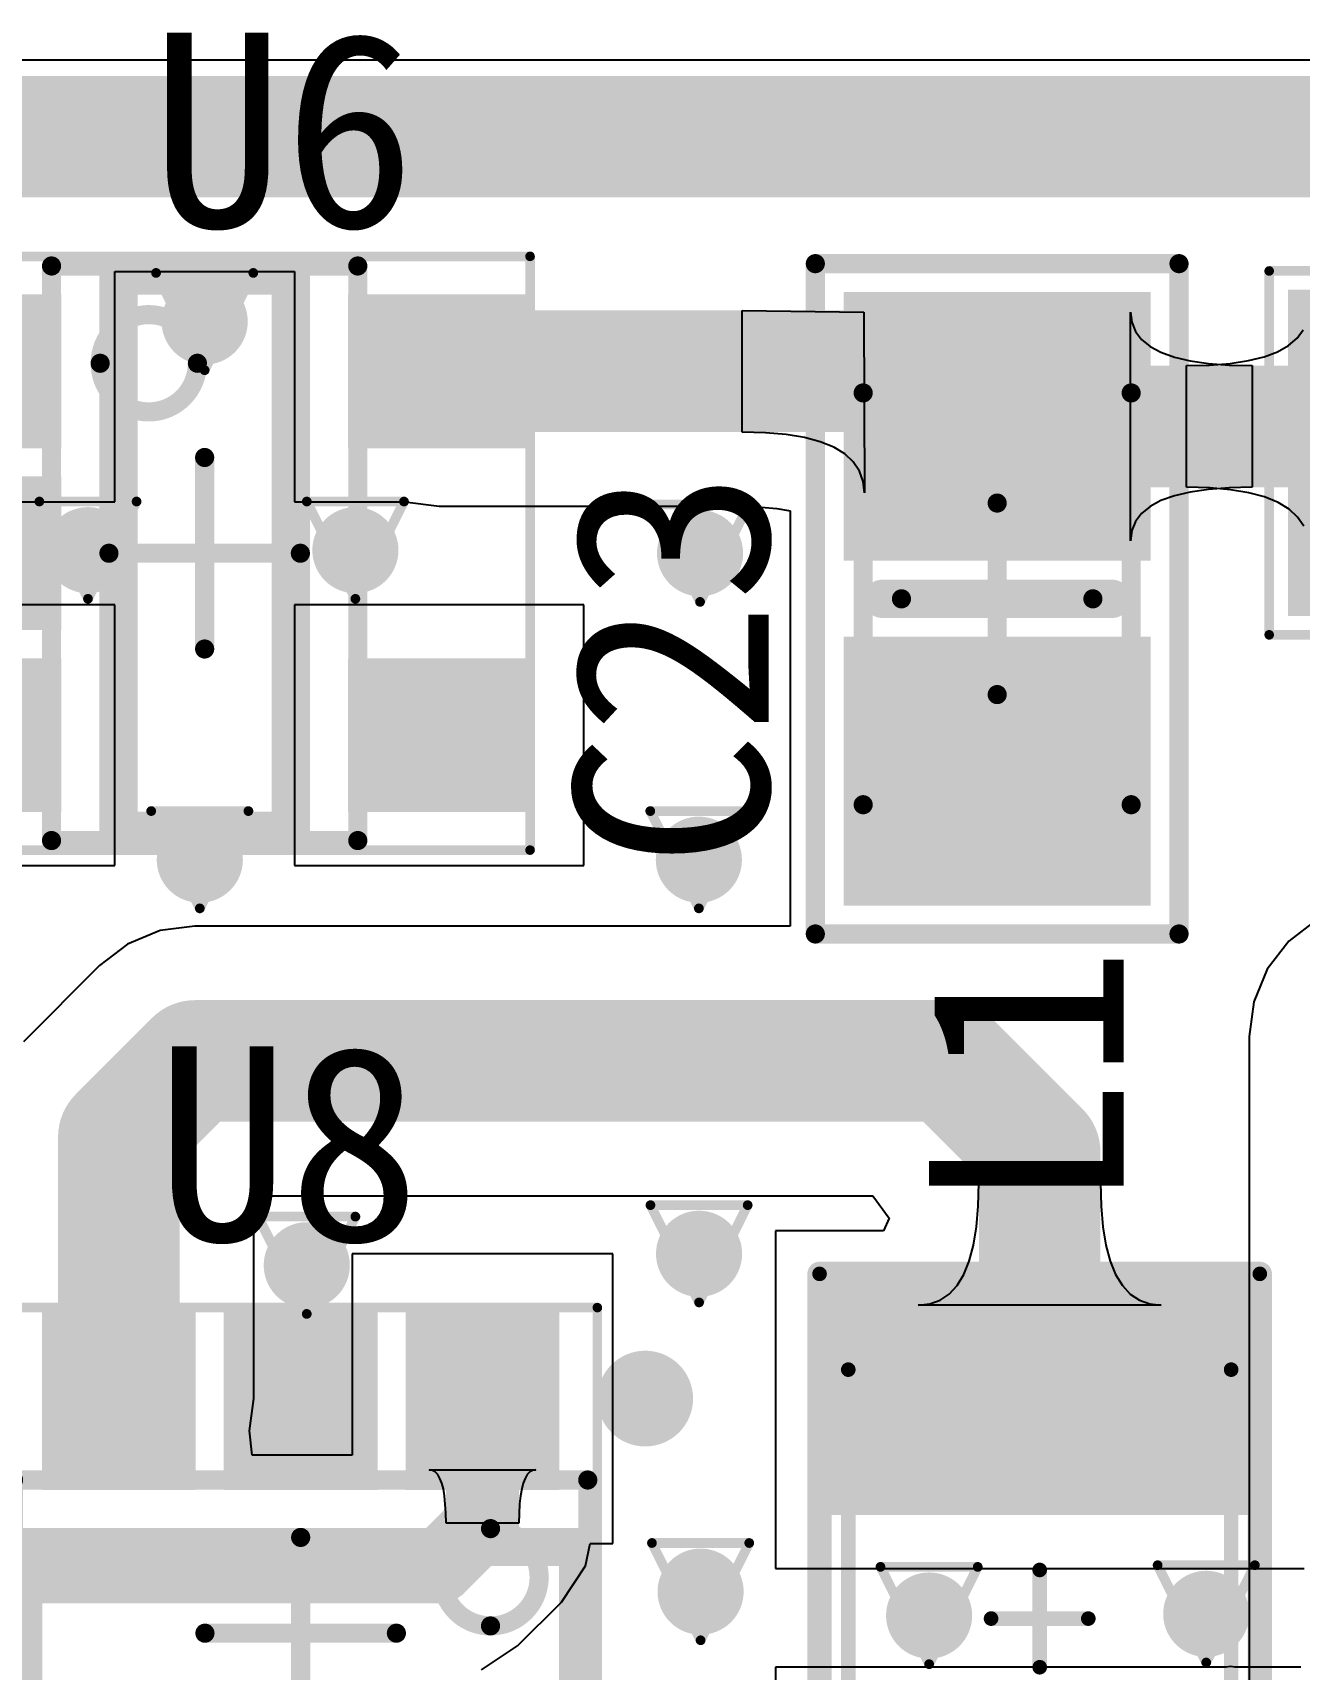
# Model space of a CAD drawing. Header units: millimetres. Extents: x 80 to 220, y 44 to 120.
# Drawn here: x 113.68 to 120.3, y 101.02 to 109.57 of the extents above; entities that cross this region are included whole.
import ezdxf

# ---------------------------------------------------------------- set-up
doc = ezdxf.new("R2010")
doc.units = ezdxf.units.MM
for name, color, linetype in [('BottomLayer', 5, 'Continuous'), ('DrillDrawing', 1, 'Continuous'), ('Mechanical13', 56, 'Continuous'), ('Mechanical15', 56, 'Continuous'), ('MultiLayer', 9, 'Continuous'), ('TopLayer', 1, 'Continuous'), ('TopOverlay', 2, 'Continuous'), ('TopPaste', 8, 'Continuous'), ('TopSolder', 216, 'Continuous'), ('ViaHoleLayer', 16, 'Continuous')]:
    doc.layers.add(name, color=color, linetype=linetype)

# ---------------------------------------------------------------- blocks, each defined once
blk = doc.blocks.new('SOT_23_5PIN_8')
at = {"layer": 'Mechanical13', "const_width": 0.1}
for points in [[(0.8001, 1.4999), (-0.7999, 1.4999)], [(-0.7999, -1.5001), (-0.7999, 1.4999)], [(0.8001, -1.5001), (0.8001, 1.4999)], [(0.8001, -1.5001), (-0.7999, -1.5001)]]:
    blk.add_lwpolyline(points, dxfattribs=at)
at = {"layer": 'Mechanical13'}
for points, const_width in [([(-0.8249, 1.4999, 1), (-0.7749, 1.4999, 1)], 0.05), ([(-0.8249, 1.4999, 1), (-0.7749, 1.4999, 1)], 0.05), ([(0.7751, 1.4999, 1), (0.8251, 1.4999, 1)], 0.05), ([(0.7751, 1.4999, 1), (0.8251, 1.4999, 1)], 0.05), ([(-0.0379, 0.9919, 1), (-0.5459, 0.9919, 1)], 0.1), ([(-0.5709, 0.9919, 1), (-0.5209, 0.9919, 1)], 0.05), ([(-0.0629, 0.9919, 1), (-0.0129, 0.9919, 1)], 0.05), ([(-0.8249, -1.5001, 1), (-0.7749, -1.5001, 1)], 0.05), ([(-0.8249, -1.5001, 1), (-0.7749, -1.5001, 1)], 0.05), ([(0.7751, -1.5001, 1), (0.8251, -1.5001, 1)], 0.05), ([(0.7751, -1.5001, 1), (0.8251, -1.5001, 1)], 0.05)]:
    blk.add_lwpolyline(points, format="xyb", close=True, dxfattribs=dict(at, const_width=const_width))
at = {"layer": 'Mechanical15'}
for points, const_width in [([(-1.7, -1.55), (-1.7, 1.55)], 0.05), ([(1.7, 1.55), (-1.7, 1.55)], 0.05), ([(1.7, -1.55), (1.7, 1.55)], 0.05), ([(0, -0.5), (0, 0.5)], 0.1), ([(0.5, 0), (-0.5, 0)], 0.1), ([(1.7, -1.55), (-1.7, -1.55)], 0.05)]:
    blk.add_lwpolyline(points, dxfattribs=dict(at, const_width=const_width))
for points, const_width in [([(-1.7125, 1.55, 1), (-1.6875, 1.55, 1)], 0.025), ([(-1.7125, 1.55, 1), (-1.6875, 1.55, 1)], 0.025), ([(1.6875, 1.55, 1), (1.7125, 1.55, 1)], 0.025), ([(1.6875, 1.55, 1), (1.7125, 1.55, 1)], 0.025), ([(-0.025, 0.5, 1), (0.025, 0.5, 1)], 0.05), ([(-0.525, 0, 1), (-0.475, 0, 1)], 0.05), ([(0.475, 0, 1), (0.525, 0, 1)], 0.05), ([(-0.025, -0.5, 1), (0.025, -0.5, 1)], 0.05), ([(-1.7125, -1.55, 1), (-1.6875, -1.55, 1)], 0.025), ([(-1.7125, -1.55, 1), (-1.6875, -1.55, 1)], 0.025), ([(1.6875, -1.55, 1), (1.7125, -1.55, 1)], 0.025), ([(1.6875, -1.55, 1), (1.7125, -1.55, 1)], 0.025)]:
    blk.add_lwpolyline(points, format="xyb", close=True, dxfattribs=dict(at, const_width=const_width))
at = {"layer": 'TopLayer'}
for points in [[(-0.85, 0.65), (-0.85, 1.25), (-1.6, 0.65), (-1.6, 1.25)], [(1.6, 0.65), (1.6, 1.25), (0.85, 0.65), (0.85, 1.25)], [(-0.85, -0.3), (-0.85, 0.3), (-1.6, -0.3), (-1.6, 0.3)], [(-0.85, -1.25), (-0.85, -0.65), (-1.6, -1.25), (-1.6, -0.65)], [(1.6, -1.25), (1.6, -0.65), (0.85, -1.25), (0.85, -0.65)]]:
    blk.add_solid(points, dxfattribs=at)
at = {"layer": 'TopOverlay'}
for points, const_width in [([(-1.1, 1.8, 1), (-1.35, 1.8, 1)], 0.25), ([(-1.4125, 1.8, 1), (-1.2875, 1.8, 1)], 0.125), ([(-1.1625, 1.8, 1), (-1.0375, 1.8, 1)], 0.125), ([(-0.5, 1.45, 1), (-0.4, 1.45, 1)], 0.1), ([(-0.5, 1.45, 1), (-0.4, 1.45, 1)], 0.1), ([(0.4, 1.45, 1), (0.5, 1.45, 1)], 0.1), ([(0.4, 1.45, 1), (0.5, 1.45, 1)], 0.1), ([(-0.5, -1.45, 1), (-0.4, -1.45, 1)], 0.1), ([(-0.5, -1.45, 1), (-0.4, -1.45, 1)], 0.1), ([(0.4, -1.45, 1), (0.5, -1.45, 1)], 0.1), ([(0.4, -1.45, 1), (0.5, -1.45, 1)], 0.1)]:
    blk.add_lwpolyline(points, format="xyb", close=True, dxfattribs=dict(at, const_width=const_width))
at = {"layer": 'TopOverlay', "const_width": 0.2}
for points in [[(0.45, 1.45), (-0.45, 1.45)], [(-0.45, -1.45), (-0.45, 1.45)], [(0.45, -1.45), (0.45, 1.45)], [(0.45, -1.45), (-0.45, -1.45)]]:
    blk.add_lwpolyline(points, dxfattribs=at)
at = {"layer": 'TopPaste'}
for points in [[(-0.85, 0.65), (-0.85, 1.25), (-1.6, 0.65), (-1.6, 1.25)], [(1.6, 0.65), (1.6, 1.25), (0.85, 0.65), (0.85, 1.25)], [(-0.85, -0.3), (-0.85, 0.3), (-1.6, -0.3), (-1.6, 0.3)], [(-0.85, -1.25), (-0.85, -0.65), (-1.6, -1.25), (-1.6, -0.65)], [(1.6, -1.25), (1.6, -0.65), (0.85, -1.25), (0.85, -0.65)]]:
    blk.add_solid(points, dxfattribs=at)
at = {"layer": 'TopSolder'}
for points in [[(-0.7484, 0.5484), (-0.7484, 1.3516), (-1.7016, 0.5484), (-1.7016, 1.3516)], [(1.7016, 0.5484), (1.7016, 1.3516), (0.7484, 0.5484), (0.7484, 1.3516)], [(-0.7484, -0.4016), (-0.7484, 0.4016), (-1.7016, -0.4016), (-1.7016, 0.4016)], [(-0.7484, -1.3516), (-0.7484, -0.5484), (-1.7016, -1.3516), (-1.7016, -0.5484)], [(1.7016, -1.3516), (1.7016, -0.5484), (0.7484, -1.3516), (0.7484, -0.5484)]]:
    blk.add_solid(points, dxfattribs=at)
blk = doc.blocks.new('LQM2HP_13')
at = {"layer": 'Mechanical13', "const_width": 0.0762}
for points in [[(-1.2998, -0.9999), (-1.2998, 1.0001)], [(1.3002, 1.0001), (-1.2998, 1.0001)], [(1.3002, -0.9999), (1.3002, 1.0001)], [(1.3002, -0.9999), (-1.2998, -0.9999)]]:
    blk.add_lwpolyline(points, dxfattribs=at)
at = {"layer": 'Mechanical13', "const_width": 0.0381}
for points in [[(-1.3189, 1.0001, 1), (-1.2808, 1.0001, 1)], [(-1.3189, 1.0001, 1), (-1.2808, 1.0001, 1)], [(1.2811, 1.0001, 1), (1.3192, 1.0001, 1)], [(1.2811, 1.0001, 1), (1.3192, 1.0001, 1)], [(-1.3189, -0.9999, 1), (-1.2808, -0.9999, 1)], [(-1.3189, -0.9999, 1), (-1.2808, -0.9999, 1)], [(1.2811, -0.9999, 1), (1.3192, -0.9999, 1)], [(1.2811, -0.9999, 1), (1.3192, -0.9999, 1)]]:
    blk.add_lwpolyline(points, format="xyb", close=True, dxfattribs=at)
at = {"layer": 'Mechanical15', "const_width": 0.0762}
for points in [[(-1.8, -1.15), (-1.8, 1.15)], [(1.8, 1.15), (-1.8, 1.15)], [(1.8, -1.15), (1.8, 1.15)], [(0, -0.254), (0, 0.254)], [(0.254, 0), (-0.254, 0)], [(1.8, -1.15), (-1.8, -1.15)]]:
    blk.add_lwpolyline(points, dxfattribs=at)
at = {"layer": 'Mechanical15', "const_width": 0.0381}
for points in [[(-1.819, 1.15, 1), (-1.7809, 1.15, 1)], [(-1.819, 1.15, 1), (-1.7809, 1.15, 1)], [(1.7809, 1.15, 1), (1.819, 1.15, 1)], [(1.7809, 1.15, 1), (1.819, 1.15, 1)], [(-0.0191, 0.254, 1), (0.0191, 0.254, 1)], [(-0.2731, 0, 1), (-0.2349, 0, 1)], [(0.2349, 0, 1), (0.2731, 0, 1)], [(-0.0191, -0.254, 1), (0.0191, -0.254, 1)], [(-1.819, -1.15, 1), (-1.7809, -1.15, 1)], [(-1.819, -1.15, 1), (-1.7809, -1.15, 1)], [(1.7809, -1.15, 1), (1.819, -1.15, 1)], [(1.7809, -1.15, 1), (1.819, -1.15, 1)]]:
    blk.add_lwpolyline(points, format="xyb", close=True, dxfattribs=at)
at = {"layer": 'TopLayer'}
for points in [[(-0.643, 1), (-1.643, 1), (-0.643, -1), (-1.643, -1)], [(1.651, 1), (0.635, 1), (1.651, -1), (0.635, -1)]]:
    blk.add_solid(points, dxfattribs=at)
at = {"layer": 'TopOverlay', "const_width": 0.127}
for points in [[(1.8, 1.15), (-1.8, 1.15)], [(-1.8, -1.15), (-1.8, 1.15)], [(1.8, -1.15), (1.8, 1.15)], [(1.8, -1.15), (-1.8, -1.15)]]:
    blk.add_lwpolyline(points, dxfattribs=at)
at = {"layer": 'TopOverlay', "const_width": 0.0635}
for points in [[(-1.8317, 1.15, 1), (-1.7682, 1.15, 1)], [(-1.8317, 1.15, 1), (-1.7682, 1.15, 1)], [(1.7682, 1.15, 1), (1.8317, 1.15, 1)], [(1.7682, 1.15, 1), (1.8317, 1.15, 1)], [(-1.8317, -1.15, 1), (-1.7682, -1.15, 1)], [(-1.8317, -1.15, 1), (-1.7682, -1.15, 1)], [(1.7682, -1.15, 1), (1.8317, -1.15, 1)], [(1.7682, -1.15, 1), (1.8317, -1.15, 1)]]:
    blk.add_lwpolyline(points, format="xyb", close=True, dxfattribs=at)
at = {"layer": 'TopPaste'}
for points in [[(-0.643, 1), (-1.643, 1), (-0.643, -1), (-1.643, -1)], [(1.651, 1), (0.635, 1), (1.651, -1), (0.635, -1)]]:
    blk.add_solid(points, dxfattribs=at)
at = {"layer": 'TopSolder'}
for points in [[(-0.5414, 1.1016), (-1.7446, 1.1016), (-0.5414, -1.1016), (-1.7446, -1.1016)], [(1.7526, 1.1016), (0.5334, 1.1016), (1.7526, -1.1016), (0.5334, -1.1016)]]:
    blk.add_solid(points, dxfattribs=at)
blk = doc.blocks.new('SOT_23_5PIN_41')
at = {"layer": 'Mechanical13', "const_width": 0.1}
for points in [[(-0.7999, -1.5001), (-0.7999, 1.4999)], [(-0.7999, 1.4999), (0.8001, 1.4999)], [(0.8001, -1.5001), (0.8001, 1.4999)], [(-0.7999, -1.5001), (0.8001, -1.5001)]]:
    blk.add_lwpolyline(points, dxfattribs=at)
at = {"layer": 'Mechanical13'}
for points, const_width in [([(-0.8249, 1.4999, 1), (-0.7749, 1.4999, 1)], 0.05), ([(-0.8249, 1.4999, 1), (-0.7749, 1.4999, 1)], 0.05), ([(0.7751, 1.4999, 1), (0.8251, 1.4999, 1)], 0.05), ([(0.7751, 1.4999, 1), (0.8251, 1.4999, 1)], 0.05), ([(-0.0379, 0.9919, 1), (-0.5459, 0.9919, 1)], 0.1), ([(-0.5709, 0.9919, 1), (-0.5209, 0.9919, 1)], 0.05), ([(-0.0629, 0.9919, 1), (-0.0129, 0.9919, 1)], 0.05), ([(-0.8249, -1.5001, 1), (-0.7749, -1.5001, 1)], 0.05), ([(-0.8249, -1.5001, 1), (-0.7749, -1.5001, 1)], 0.05), ([(0.7751, -1.5001, 1), (0.8251, -1.5001, 1)], 0.05), ([(0.7751, -1.5001, 1), (0.8251, -1.5001, 1)], 0.05)]:
    blk.add_lwpolyline(points, format="xyb", close=True, dxfattribs=dict(at, const_width=const_width))
at = {"layer": 'Mechanical15'}
for points, const_width in [([(-1.7, 1.55), (1.7, 1.55)], 0.05), ([(-1.7, -1.55), (-1.7, 1.55)], 0.05), ([(1.7, -1.55), (1.7, 1.55)], 0.05), ([(0, -0.5), (0, 0.5)], 0.1), ([(-0.5, 0), (0.5, 0)], 0.1), ([(-1.7, -1.55), (1.7, -1.55)], 0.05)]:
    blk.add_lwpolyline(points, dxfattribs=dict(at, const_width=const_width))
for points, const_width in [([(-1.7125, 1.55, 1), (-1.6875, 1.55, 1)], 0.025), ([(-1.7125, 1.55, 1), (-1.6875, 1.55, 1)], 0.025), ([(1.6875, 1.55, 1), (1.7125, 1.55, 1)], 0.025), ([(1.6875, 1.55, 1), (1.7125, 1.55, 1)], 0.025), ([(-0.025, 0.5, 1), (0.025, 0.5, 1)], 0.05), ([(-0.525, 0, 1), (-0.475, 0, 1)], 0.05), ([(0.475, 0, 1), (0.525, 0, 1)], 0.05), ([(-0.025, -0.5, 1), (0.025, -0.5, 1)], 0.05), ([(-1.7125, -1.55, 1), (-1.6875, -1.55, 1)], 0.025), ([(-1.7125, -1.55, 1), (-1.6875, -1.55, 1)], 0.025), ([(1.6875, -1.55, 1), (1.7125, -1.55, 1)], 0.025), ([(1.6875, -1.55, 1), (1.7125, -1.55, 1)], 0.025)]:
    blk.add_lwpolyline(points, format="xyb", close=True, dxfattribs=dict(at, const_width=const_width))
at = {"layer": 'TopLayer'}
for points in [[(-0.85, 0.65), (-0.85, 1.25), (-1.6, 0.65), (-1.6, 1.25)], [(1.6, 0.65), (1.6, 1.25), (0.85, 0.65), (0.85, 1.25)], [(-0.85, -0.3), (-0.85, 0.3), (-1.6, -0.3), (-1.6, 0.3)], [(-0.85, -1.25), (-0.85, -0.65), (-1.6, -1.25), (-1.6, -0.65)], [(1.6, -1.25), (1.6, -0.65), (0.85, -1.25), (0.85, -0.65)]]:
    blk.add_solid(points, dxfattribs=at)
at = {"layer": 'TopOverlay'}
for points, const_width in [([(-1.1, 1.8, 1), (-1.35, 1.8, 1)], 0.25), ([(-1.4125, 1.8, 1), (-1.2875, 1.8, 1)], 0.125), ([(-1.1625, 1.8, 1), (-1.0375, 1.8, 1)], 0.125), ([(-0.5, 1.45, 1), (-0.4, 1.45, 1)], 0.1), ([(-0.5, 1.45, 1), (-0.4, 1.45, 1)], 0.1), ([(0.4, 1.45, 1), (0.5, 1.45, 1)], 0.1), ([(0.4, 1.45, 1), (0.5, 1.45, 1)], 0.1), ([(-0.5, -1.45, 1), (-0.4, -1.45, 1)], 0.1), ([(-0.5, -1.45, 1), (-0.4, -1.45, 1)], 0.1), ([(0.4, -1.45, 1), (0.5, -1.45, 1)], 0.1), ([(0.4, -1.45, 1), (0.5, -1.45, 1)], 0.1)]:
    blk.add_lwpolyline(points, format="xyb", close=True, dxfattribs=dict(at, const_width=const_width))
at = {"layer": 'TopOverlay', "const_width": 0.2}
for points in [[(-0.45, -1.45), (-0.45, 1.45)], [(-0.45, 1.45), (0.45, 1.45)], [(0.45, -1.45), (0.45, 1.45)], [(-0.45, -1.45), (0.45, -1.45)]]:
    blk.add_lwpolyline(points, dxfattribs=at)
at = {"layer": 'TopPaste'}
for points in [[(-0.85, 0.65), (-0.85, 1.25), (-1.6, 0.65), (-1.6, 1.25)], [(1.6, 0.65), (1.6, 1.25), (0.85, 0.65), (0.85, 1.25)], [(-0.85, -0.3), (-0.85, 0.3), (-1.6, -0.3), (-1.6, 0.3)], [(-0.85, -1.25), (-0.85, -0.65), (-1.6, -1.25), (-1.6, -0.65)], [(1.6, -1.25), (1.6, -0.65), (0.85, -1.25), (0.85, -0.65)]]:
    blk.add_solid(points, dxfattribs=at)
at = {"layer": 'TopSolder'}
for points in [[(-0.7484, 0.5484), (-0.7484, 1.3516), (-1.7016, 0.5484), (-1.7016, 1.3516)], [(1.7016, 0.5484), (1.7016, 1.3516), (0.7484, 0.5484), (0.7484, 1.3516)], [(-0.7484, -0.4016), (-0.7484, 0.4016), (-1.7016, -0.4016), (-1.7016, 0.4016)], [(-0.7484, -1.3516), (-0.7484, -0.5484), (-1.7016, -1.3516), (-1.7016, -0.5484)], [(1.7016, -1.3516), (1.7016, -0.5484), (0.7484, -1.3516), (0.7484, -0.5484)]]:
    blk.add_solid(points, dxfattribs=at)
blk = doc.blocks.new('FB_85')
at = {"layer": 'Mechanical13', "const_width": 0.0254}
for points in [[(-0.9998, 0.7501), (1.0002, 0.7501)], [(-0.9998, -0.7499), (-0.9998, 0.7501)], [(1.0002, -0.7499), (1.0002, 0.7501)], [(-0.9998, -0.7499), (1.0002, -0.7499)]]:
    blk.add_lwpolyline(points, dxfattribs=at)
at = {"layer": 'Mechanical13', "const_width": 0.0127}
for points in [[(-1.0061, 0.7501, 1), (-0.9934, 0.7501, 1)], [(-1.0061, 0.7501, 1), (-0.9934, 0.7501, 1)], [(0.9938, 0.7501, 1), (1.0065, 0.7501, 1)], [(0.9938, 0.7501, 1), (1.0065, 0.7501, 1)], [(-1.0061, -0.7499, 1), (-0.9934, -0.7499, 1)], [(-1.0061, -0.7499, 1), (-0.9934, -0.7499, 1)], [(0.9938, -0.7499, 1), (1.0065, -0.7499, 1)], [(0.9938, -0.7499, 1), (1.0065, -0.7499, 1)]]:
    blk.add_lwpolyline(points, format="xyb", close=True, dxfattribs=at)
at = {"layer": 'Mechanical15'}
for points, const_width in [([(-1.5, 0.95), (1.5, 0.95)], 0.05), ([(-1.5, -0.95), (-1.5, 0.95)], 0.05), ([(1.5, -0.95), (1.5, 0.95)], 0.05), ([(0, -0.45), (0, 0.45)], 0.1), ([(-0.45, 0), (0.45, 0)], 0.1), ([(-1.5, -0.95), (1.5, -0.95)], 0.05)]:
    blk.add_lwpolyline(points, dxfattribs=dict(at, const_width=const_width))
for points, const_width in [([(-1.5125, 0.95, 1), (-1.4875, 0.95, 1)], 0.025), ([(-1.5125, 0.95, 1), (-1.4875, 0.95, 1)], 0.025), ([(1.4875, 0.95, 1), (1.5125, 0.95, 1)], 0.025), ([(1.4875, 0.95, 1), (1.5125, 0.95, 1)], 0.025), ([(-0.025, 0.45, 1), (0.025, 0.45, 1)], 0.05), ([(-0.475, 0, 1), (-0.425, 0, 1)], 0.05), ([(0.425, 0, 1), (0.475, 0, 1)], 0.05), ([(-0.025, -0.45, 1), (0.025, -0.45, 1)], 0.05), ([(-1.5125, -0.95, 1), (-1.4875, -0.95, 1)], 0.025), ([(-1.5125, -0.95, 1), (-1.4875, -0.95, 1)], 0.025), ([(1.4875, -0.95, 1), (1.5125, -0.95, 1)], 0.025), ([(1.4875, -0.95, 1), (1.5125, -0.95, 1)], 0.025)]:
    blk.add_lwpolyline(points, format="xyb", close=True, dxfattribs=dict(at, const_width=const_width))
at = {"layer": 'TopLayer'}
for points in [[(-0.5, -0.75), (-0.5, 0.75), (-1.3, -0.75), (-1.3, 0.75)], [(1.3, -0.75), (1.3, 0.75), (0.5, -0.75), (0.5, 0.75)]]:
    blk.add_solid(points, dxfattribs=at)
at = {"layer": 'TopOverlay', "const_width": 0.127}
blk.add_lwpolyline([(0, -0.635), (0, 0.635)], dxfattribs=at)
at = {"layer": 'TopOverlay', "const_width": 0.0635}
for points in [[(-0.0318, 0.635, 1), (0.0318, 0.635, 1)], [(-0.0318, -0.635, 1), (0.0318, -0.635, 1)]]:
    blk.add_lwpolyline(points, format="xyb", close=True, dxfattribs=at)
at = {"layer": 'TopPaste'}
for points in [[(-0.5, -0.75), (-0.5, 0.75), (-1.3, -0.75), (-1.3, 0.75)], [(1.3, -0.75), (1.3, 0.75), (0.5, -0.75), (0.5, 0.75)]]:
    blk.add_solid(points, dxfattribs=at)
at = {"layer": 'TopSolder'}
for points in [[(-0.3984, -0.8516), (-0.3984, 0.8516), (-1.4016, -0.8516), (-1.4016, 0.8516)], [(1.4016, -0.8516), (1.4016, 0.8516), (0.3984, -0.8516), (0.3984, 0.8516)]]:
    blk.add_solid(points, dxfattribs=at)
blk = doc.blocks.new('C0805_110')
at = {"layer": 'Mechanical13', "const_width": 0.1}
for points in [[(-1.075, -0.7), (-1.075, 0.7)], [(1.075, 0.7), (-1.075, 0.7)], [(1.075, -0.7), (1.075, 0.7)], [(1.075, -0.7), (-1.075, -0.7)]]:
    blk.add_lwpolyline(points, dxfattribs=at)
at = {"layer": 'Mechanical13', "const_width": 0.05}
for points in [[(-1.1, 0.7, 1), (-1.05, 0.7, 1)], [(-1.1, 0.7, 1), (-1.05, 0.7, 1)], [(1.05, 0.7, 1), (1.1, 0.7, 1)], [(1.05, 0.7, 1), (1.1, 0.7, 1)], [(-1.1, -0.7, 1), (-1.05, -0.7, 1)], [(-1.1, -0.7, 1), (-1.05, -0.7, 1)], [(1.05, -0.7, 1), (1.1, -0.7, 1)], [(1.05, -0.7, 1), (1.1, -0.7, 1)]]:
    blk.add_lwpolyline(points, format="xyb", close=True, dxfattribs=at)
at = {"layer": 'Mechanical15', "const_width": 0.1}
for points in [[(-1.75, -0.95), (-1.75, 0.95)], [(1.75, 0.95), (-1.75, 0.95)], [(1.75, -0.95), (1.75, 0.95)], [(0, -0.5), (0, 0.5)], [(0.5, 0), (-0.5, 0)], [(1.75, -0.95), (-1.75, -0.95)]]:
    blk.add_lwpolyline(points, dxfattribs=at)
at = {"layer": 'Mechanical15', "const_width": 0.05}
for points in [[(-1.775, 0.95, 1), (-1.725, 0.95, 1)], [(-1.775, 0.95, 1), (-1.725, 0.95, 1)], [(1.725, 0.95, 1), (1.775, 0.95, 1)], [(1.725, 0.95, 1), (1.775, 0.95, 1)], [(-0.025, 0.5, 1), (0.025, 0.5, 1)], [(-0.525, 0, 1), (-0.475, 0, 1)], [(0.475, 0, 1), (0.525, 0, 1)], [(-0.025, -0.5, 1), (0.025, -0.5, 1)], [(-1.775, -0.95, 1), (-1.725, -0.95, 1)], [(-1.775, -0.95, 1), (-1.725, -0.95, 1)], [(1.725, -0.95, 1), (1.775, -0.95, 1)], [(1.725, -0.95, 1), (1.775, -0.95, 1)]]:
    blk.add_lwpolyline(points, format="xyb", close=True, dxfattribs=at)
at = {"layer": 'TopLayer'}
for points in [[(-0.3, -0.7), (-0.3, 0.7), (-1.5, -0.7), (-1.5, 0.7)], [(1.5, -0.7), (1.5, 0.7), (0.3, -0.7), (0.3, 0.7)]]:
    blk.add_solid(points, dxfattribs=at)
at = {"layer": 'TopOverlay', "const_width": 0.2}
blk.add_lwpolyline([(0, -0.6), (0, 0.6)], dxfattribs=at)
at = {"layer": 'TopOverlay', "const_width": 0.1}
for points in [[(-0.05, 0.6, 1), (0.05, 0.6, 1)], [(-0.05, -0.6, 1), (0.05, -0.6, 1)]]:
    blk.add_lwpolyline(points, format="xyb", close=True, dxfattribs=at)
at = {"layer": 'TopPaste'}
for points in [[(-0.3, -0.7), (-0.3, 0.7), (-1.5, -0.7), (-1.5, 0.7)], [(1.5, -0.7), (1.5, 0.7), (0.3, -0.7), (0.3, 0.7)]]:
    blk.add_solid(points, dxfattribs=at)
at = {"layer": 'TopSolder'}
for points in [[(-0.1984, -0.8016), (-0.1984, 0.8016), (-1.6016, -0.8016), (-1.6016, 0.8016)], [(1.6016, -0.8016), (1.6016, 0.8016), (0.1984, -0.8016), (0.1984, 0.8016)]]:
    blk.add_solid(points, dxfattribs=at)

msp = doc.modelspace()

# ---------------------------------------------------------------- linework, layer by layer
at = {"layer": 'BottomLayer'}
for p, q in [((94.6809, 109.425), (143.5324, 109.425)), ((120.3907, 104.9345), (120.2448, 104.8226)), ((120.2448, 104.8226), (120.1329, 104.6767)), ((120.1329, 104.6767), (120.0625, 104.5067)), ((120.0625, 104.5067), (120.0385, 104.3244)), ((120.0385, 104.3244), (120.0385, 103.7656)), ((120.0385, 103.7656), (120.0385, 89.7543))]:
    msp.add_line(p, q, dxfattribs=at)
at = {"layer": 'BottomLayer', "const_width": 0.225}
for points in [[(114.4693, 108.0582, 1), (114.6943, 108.0582, 1)], [(113.8597, 106.8644, 1), (114.0847, 106.8644, 1)], [(115.2567, 106.8644, 1), (115.4817, 106.8644, 1)], [(117.0572, 106.8484, 1), (117.2822, 106.8484, 1)], [(114.4439, 105.2482, 1), (114.6689, 105.2482, 1)], [(117.0511, 105.2482, 1), (117.2761, 105.2482, 1)], [(117.0521, 103.1906, 1), (117.2771, 103.1906, 1)], [(115.0027, 103.1306, 1), (115.2277, 103.1306, 1)], [(117.0601, 101.4265, 1), (117.2851, 101.4265, 1)], [(118.2539, 101.3018, 1), (118.4789, 101.3018, 1)], [(119.7017, 101.3105, 1), (119.9267, 101.3105, 1)]]:
    msp.add_lwpolyline(points, format="xyb", close=True, dxfattribs=at)
at = {"layer": 'DrillDrawing', "const_width": 0.0508}
for points in [[(114.3278, 108.3122), (114.8358, 108.3122)], [(114.3278, 108.3122), (114.5818, 107.8042)], [(114.5818, 107.8042), (114.8358, 108.3122)], [(113.7182, 107.1184), (114.2262, 107.1184)], [(113.7182, 107.1184), (113.9722, 106.6104)], [(113.9722, 106.6104), (114.2262, 107.1184)], [(115.1152, 107.1184), (115.6232, 107.1184)], [(115.1152, 107.1184), (115.3692, 106.6104)], [(115.3692, 106.6104), (115.6232, 107.1184)], [(116.9157, 107.1024), (117.4237, 107.1024)], [(116.9157, 107.1024), (117.1697, 106.5944)], [(117.1697, 106.5944), (117.4237, 107.1024)], [(114.3024, 105.5022), (114.8104, 105.5022)], [(114.3024, 105.5022), (114.5564, 104.9942)], [(114.5564, 104.9942), (114.8104, 105.5022)], [(116.9096, 105.5022), (117.4176, 105.5022)], [(116.9096, 105.5022), (117.1636, 104.9942)], [(117.1636, 104.9942), (117.4176, 105.5022)], [(114.8612, 103.3846), (115.3692, 103.3846)], [(114.8612, 103.3846), (115.1152, 102.8766)], [(115.1152, 102.8766), (115.3692, 103.3846)], [(116.9106, 103.4446), (117.4186, 103.4446)], [(116.9106, 103.4446), (117.1646, 102.9366)], [(117.1646, 102.9366), (117.4186, 103.4446)], [(116.9186, 101.6805), (117.4266, 101.6805)], [(116.9186, 101.6805), (117.1726, 101.1725)], [(117.1726, 101.1725), (117.4266, 101.6805)], [(118.1124, 101.5558), (118.6204, 101.5558)], [(118.1124, 101.5558), (118.3664, 101.0478)], [(118.3664, 101.0478), (118.6204, 101.5558)], [(119.5602, 101.5645), (120.0682, 101.5645)], [(119.5602, 101.5645), (119.8142, 101.0565)], [(119.8142, 101.0565), (120.0682, 101.5645)]]:
    msp.add_lwpolyline(points, dxfattribs=at)
at = {"layer": 'DrillDrawing', "const_width": 0.0254}
for points in [[(114.3151, 108.3122, 1), (114.3405, 108.3122, 1)], [(114.3151, 108.3122, 1), (114.3405, 108.3122, 1)], [(114.8231, 108.3122, 1), (114.8485, 108.3122, 1)], [(114.8231, 108.3122, 1), (114.8485, 108.3122, 1)], [(114.5691, 107.8042, 1), (114.5945, 107.8042, 1)], [(114.5691, 107.8042, 1), (114.5945, 107.8042, 1)], [(113.7055, 107.1184, 1), (113.7309, 107.1184, 1)], [(113.7055, 107.1184, 1), (113.7309, 107.1184, 1)], [(114.2135, 107.1184, 1), (114.2389, 107.1184, 1)], [(114.2135, 107.1184, 1), (114.2389, 107.1184, 1)], [(115.1025, 107.1184, 1), (115.1279, 107.1184, 1)], [(115.1025, 107.1184, 1), (115.1279, 107.1184, 1)], [(115.6105, 107.1184, 1), (115.6359, 107.1184, 1)], [(115.6105, 107.1184, 1), (115.6359, 107.1184, 1)], [(116.903, 107.1024, 1), (116.9284, 107.1024, 1)], [(116.903, 107.1024, 1), (116.9284, 107.1024, 1)], [(117.411, 107.1024, 1), (117.4364, 107.1024, 1)], [(117.411, 107.1024, 1), (117.4364, 107.1024, 1)], [(113.9595, 106.6104, 1), (113.9849, 106.6104, 1)], [(113.9595, 106.6104, 1), (113.9849, 106.6104, 1)], [(115.3565, 106.6104, 1), (115.3819, 106.6104, 1)], [(115.3565, 106.6104, 1), (115.3819, 106.6104, 1)], [(117.157, 106.5944, 1), (117.1824, 106.5944, 1)], [(117.157, 106.5944, 1), (117.1824, 106.5944, 1)], [(114.2897, 105.5022, 1), (114.3151, 105.5022, 1)], [(114.2897, 105.5022, 1), (114.3151, 105.5022, 1)], [(114.7977, 105.5022, 1), (114.8231, 105.5022, 1)], [(114.7977, 105.5022, 1), (114.8231, 105.5022, 1)], [(116.8969, 105.5022, 1), (116.9223, 105.5022, 1)], [(116.8969, 105.5022, 1), (116.9223, 105.5022, 1)], [(117.4049, 105.5022, 1), (117.4303, 105.5022, 1)], [(117.4049, 105.5022, 1), (117.4303, 105.5022, 1)], [(114.5437, 104.9942, 1), (114.5691, 104.9942, 1)], [(114.5437, 104.9942, 1), (114.5691, 104.9942, 1)], [(117.1509, 104.9942, 1), (117.1763, 104.9942, 1)], [(117.1509, 104.9942, 1), (117.1763, 104.9942, 1)], [(114.8485, 103.3846, 1), (114.8739, 103.3846, 1)], [(114.8485, 103.3846, 1), (114.8739, 103.3846, 1)], [(115.3565, 103.3846, 1), (115.3819, 103.3846, 1)], [(115.3565, 103.3846, 1), (115.3819, 103.3846, 1)], [(116.8979, 103.4446, 1), (116.9233, 103.4446, 1)], [(116.8979, 103.4446, 1), (116.9233, 103.4446, 1)], [(117.4059, 103.4446, 1), (117.4313, 103.4446, 1)], [(117.4059, 103.4446, 1), (117.4313, 103.4446, 1)], [(115.1025, 102.8766, 1), (115.1279, 102.8766, 1)], [(115.1025, 102.8766, 1), (115.1279, 102.8766, 1)], [(117.1519, 102.9366, 1), (117.1773, 102.9366, 1)], [(117.1519, 102.9366, 1), (117.1773, 102.9366, 1)], [(116.9059, 101.6805, 1), (116.9313, 101.6805, 1)], [(116.9059, 101.6805, 1), (116.9313, 101.6805, 1)], [(117.4139, 101.6805, 1), (117.4393, 101.6805, 1)], [(117.4139, 101.6805, 1), (117.4393, 101.6805, 1)], [(118.0997, 101.5558, 1), (118.1251, 101.5558, 1)], [(118.0997, 101.5558, 1), (118.1251, 101.5558, 1)], [(118.6077, 101.5558, 1), (118.6331, 101.5558, 1)], [(118.6077, 101.5558, 1), (118.6331, 101.5558, 1)], [(119.5475, 101.5645, 1), (119.5729, 101.5645, 1)], [(119.5475, 101.5645, 1), (119.5729, 101.5645, 1)], [(120.0555, 101.5645, 1), (120.0809, 101.5645, 1)], [(120.0555, 101.5645, 1), (120.0809, 101.5645, 1)], [(117.1599, 101.1725, 1), (117.1853, 101.1725, 1)], [(117.1599, 101.1725, 1), (117.1853, 101.1725, 1)], [(118.3537, 101.0478, 1), (118.3791, 101.0478, 1)], [(118.3537, 101.0478, 1), (118.3791, 101.0478, 1)], [(119.8015, 101.0565, 1), (119.8269, 101.0565, 1)], [(119.8015, 101.0565, 1), (119.8269, 101.0565, 1)]]:
    msp.add_lwpolyline(points, format="xyb", close=True, dxfattribs=at)
at = {"layer": 'MultiLayer', "const_width": 0.225}
for points in [[(114.4693, 108.0582, 1), (114.6943, 108.0582, 1)], [(113.8597, 106.8644, 1), (114.0847, 106.8644, 1)], [(115.2567, 106.8644, 1), (115.4817, 106.8644, 1)], [(117.0572, 106.8484, 1), (117.2822, 106.8484, 1)], [(114.4439, 105.2482, 1), (114.6689, 105.2482, 1)], [(117.0511, 105.2482, 1), (117.2761, 105.2482, 1)], [(117.0521, 103.1906, 1), (117.2771, 103.1906, 1)], [(115.0027, 103.1306, 1), (115.2277, 103.1306, 1)], [(117.0601, 101.4265, 1), (117.2851, 101.4265, 1)], [(118.2539, 101.3018, 1), (118.4789, 101.3018, 1)], [(119.7017, 101.3105, 1), (119.9267, 101.3105, 1)]]:
    msp.add_lwpolyline(points, format="xyb", close=True, dxfattribs=at)
at = {"layer": 'TopLayer'}
for p, q in [((114.1127, 107.1174), (114.1127, 108.3189)), ((114.1127, 108.3189), (115.0507, 108.3189)), ((115.0507, 108.3189), (115.0507, 107.1174)), ((117.39, 107.4809), (117.39, 108.1159)), ((117.39, 108.1159), (118.025, 108.1073)), ((118.025, 108.1073), (118.0281, 107.1634)), ((119.4189, 106.9134), (119.4189, 108.1073)), ((119.4189, 108.1073), (119.4253, 108.0542)), ((119.4253, 108.0542), (119.4443, 108.0067)), ((120.2889, 107.9707), (120.3206, 108.0144)), ((119.4443, 108.0067), (119.4761, 107.9648)), ((119.4761, 107.9648), (119.5205, 107.9285)), ((119.5205, 107.9285), (119.5777, 107.8978)), ((120.1873, 107.9008), (120.2444, 107.9328)), ((120.2444, 107.9328), (120.2889, 107.9707)), ((119.5777, 107.8978), (119.6475, 107.8726)), ((119.6475, 107.8726), (119.7301, 107.853)), ((119.7301, 107.853), (119.8253, 107.8391)), ((119.8253, 107.8391), (119.9333, 107.8307)), ((119.8317, 107.8308), (119.9396, 107.8396)), ((119.9396, 107.8396), (120.0349, 107.8541)), ((120.0349, 107.8541), (120.1174, 107.8745)), ((120.1174, 107.8745), (120.1873, 107.9008)), ((119.711, 107.8279), (119.8317, 107.8308)), ((119.711, 107.1929), (119.711, 107.8279)), ((119.9333, 107.8307), (120.0539, 107.8279)), ((120.0539, 107.8279), (120.0539, 107.1929)), ((117.5111, 107.4777), (117.39, 107.4809)), ((117.6194, 107.4682), (117.5111, 107.4777)), ((117.715, 107.4523), (117.6194, 107.4682)), ((117.7979, 107.4301), (117.715, 107.4523)), ((117.8681, 107.4015), (117.7979, 107.4301)), ((117.9255, 107.3666), (117.8681, 107.4015)), ((117.9702, 107.3253), (117.9255, 107.3666)), ((118.0022, 107.2777), (117.9702, 107.3253)), ((118.0215, 107.2237), (118.0022, 107.2777)), ((118.0281, 107.1634), (118.0215, 107.2237)), ((119.7301, 107.1677), (119.6475, 107.1482)), ((119.8321, 107.1897), (119.711, 107.1929)), ((119.8253, 107.1817), (119.7301, 107.1677)), ((119.9333, 107.1901), (119.8253, 107.1817)), ((119.9405, 107.1802), (119.8321, 107.1897)), ((120.0539, 107.1929), (119.9333, 107.1901)), ((120.0361, 107.1643), (119.9405, 107.1802)), ((120.119, 107.1421), (120.0361, 107.1643)), ((113.5354, 107.1174), (114.1127, 107.1174)), ((115.0507, 107.1174), (115.6279, 107.1174)), ((115.6279, 107.1174), (115.8067, 107.0939)), ((115.8067, 107.0939), (117.3741, 107.0939)), ((117.3741, 107.0939), (117.3799, 107.0926)), ((117.3799, 107.0926), (117.4889, 107.0897)), ((117.4889, 107.0897), (117.5705, 107.0825)), ((117.5705, 107.0825), (117.6327, 107.0722)), ((117.6327, 107.0722), (117.641, 107.07)), ((117.641, 107.07), (117.641, 106.5294)), ((119.5205, 107.0923), (119.4761, 107.056)), ((119.5777, 107.123), (119.5205, 107.0923)), ((119.6475, 107.1482), (119.5777, 107.123)), ((120.1892, 107.1135), (120.119, 107.1421)), ((120.2466, 107.0786), (120.1892, 107.1135)), ((120.2913, 107.0373), (120.2466, 107.0786)), ((119.4443, 107.014), (119.4253, 106.9665)), ((119.4761, 107.056), (119.4443, 107.014)), ((120.3233, 106.9897), (120.2913, 107.0373)), ((119.4253, 106.9665), (119.4189, 106.9134)), ((114.1127, 106.5794), (113.5354, 106.5794)), ((114.1127, 105.2174), (114.1127, 106.5794)), ((116.5627, 106.5794), (115.0507, 106.5794)), ((115.0507, 106.5794), (115.0507, 105.2174)), ((116.5627, 105.2174), (116.5627, 106.5794)), ((117.641, 106.5294), (117.641, 104.9019)), ((113.5354, 105.2174), (114.1127, 105.2174)), ((115.0507, 105.2174), (116.5627, 105.2174)), ((114.3486, 104.8779), (114.1787, 104.8075)), ((114.531, 104.9019), (114.3486, 104.8779)), ((117.641, 104.9019), (114.531, 104.9019)), ((114.1787, 104.8075), (114.0328, 104.6956)), ((114.0328, 104.6956), (113.6351, 104.2979)), ((114.8378, 102.4346), (114.8378, 103.4929)), ((114.8378, 103.4929), (118.0722, 103.4929)), ((118.0722, 103.4929), (118.157, 103.3768)), ((118.6234, 103.4395), (118.6266, 103.5607)), ((118.6266, 103.5607), (119.2616, 103.5607)), ((119.2616, 103.5607), (119.2648, 103.4395)), ((118.6139, 103.331), (118.6234, 103.4395)), ((119.2648, 103.4395), (119.2743, 103.331)), ((118.1279, 103.3098), (117.5631, 103.3098)), ((117.5631, 103.3098), (117.5631, 101.5478)), ((118.157, 103.3768), (118.1279, 103.3098)), ((118.598, 103.2353), (118.6139, 103.331)), ((119.2743, 103.331), (119.2902, 103.2353)), ((118.5758, 103.1524), (118.598, 103.2353)), ((119.2902, 103.2353), (119.3124, 103.1524)), ((116.7143, 103.1906), (115.3523, 103.1906)), ((115.3523, 103.1906), (115.3523, 102.1385)), ((116.7143, 101.6786), (116.7143, 103.1906)), ((118.5472, 103.0822), (118.5758, 103.1524)), ((119.3124, 103.1524), (119.341, 103.0822)), ((118.5123, 103.0248), (118.5472, 103.0822)), ((119.341, 103.0822), (119.3759, 103.0248)), ((118.4234, 102.9482), (118.471, 102.9801)), ((118.471, 102.9801), (118.5123, 103.0248)), ((119.3759, 103.0248), (119.4172, 102.9801)), ((119.4172, 102.9801), (119.4648, 102.9482)), ((118.3091, 102.9227), (118.3694, 102.9291)), ((119.5791, 102.9227), (118.3091, 102.9227)), ((118.3694, 102.9291), (118.4234, 102.9482)), ((119.4648, 102.9482), (119.5188, 102.9291)), ((119.5188, 102.9291), (119.5791, 102.9227)), ((114.8156, 102.2655), (114.8378, 102.4346)), ((114.8296, 102.1385), (114.8156, 102.2655)), ((115.3523, 102.1385), (114.8296, 102.1385)), ((115.7717, 102.0599), (115.7551, 102.0626)), ((115.7551, 102.0626), (116.3116, 102.0626)), ((115.7867, 102.0515), (115.7717, 102.0599)), ((115.7998, 102.0376), (115.7867, 102.0515)), ((115.8112, 102.0181), (115.7998, 102.0376)), ((116.2668, 102.0376), (116.2554, 102.0181)), ((116.28, 102.0515), (116.2668, 102.0376)), ((116.2949, 102.0599), (116.28, 102.0515)), ((116.3116, 102.0626), (116.2949, 102.0599)), ((115.8209, 101.9931), (115.8112, 102.0181)), ((115.8288, 101.9625), (115.8209, 101.9931)), ((115.8349, 101.9263), (115.8288, 101.9625)), ((116.2379, 101.9625), (116.2317, 101.9263)), ((116.2458, 101.9931), (116.2379, 101.9625)), ((116.2554, 102.0181), (116.2458, 101.9931)), ((115.8419, 101.8373), (115.8349, 101.9263)), ((116.2273, 101.8846), (116.2238, 101.7844)), ((116.2317, 101.9263), (116.2273, 101.8846)), ((115.8428, 101.7844), (115.8419, 101.8373)), ((116.2238, 101.7844), (115.8428, 101.7844)), ((116.5717, 101.5614), (116.595, 101.6786)), ((116.595, 101.6786), (116.7143, 101.6786)), ((116.4453, 101.3724), (116.5717, 101.5614)), ((117.5631, 101.5478), (120.3251, 101.5478)), ((116.2167, 101.1438), (116.4453, 101.3724)), ((116.0277, 101.0175), (116.2167, 101.1438)), ((119.9189, 101.0318), (117.5631, 101.0318)), ((117.5631, 101.0318), (117.5631, 99.2538)), ((119.9411, 101.0362), (119.9189, 101.0318)), ((119.9633, 101.0318), (119.9411, 101.0362)), ((120.308, 101.0318), (119.9633, 101.0318))]:
    msp.add_line(p, q, dxfattribs=at)
for points, const_width in [([(112.2196, 109.0234), (140.439, 109.0234)], 0.635), ([(115.8067, 107.7984), (118.334, 107.7984)], 0.635), ([(118.334, 107.7984), (118.622, 107.5104)], 0.635), ([(118.622, 107.5104), (118.722, 107.5104)], 0.635), ([(118.722, 107.5104), (120.6605, 107.5104)], 0.635), ([(114.1333, 103.7997), (114.531, 104.1974)], 0.635), ([(114.531, 104.1974), (118.468, 104.1974)], 0.635), ([(118.468, 104.1974), (118.9441, 103.7213)], 0.635), ([(114.1333, 102.4346), (114.1333, 103.7997)], 0.635), ([(118.9441, 102.4288), (118.9441, 103.7213)], 0.635), ([(118.8259, 102.547), (118.9441, 102.4288)], 0.635), ([(116.0333, 101.7844), (116.0333, 102.4346)], 0.381), ([(115.8047, 101.5558), (116.0333, 101.7844)], 0.381), ([(112.6075, 101.5558), (115.8047, 101.5558)], 0.381)]:
    msp.add_lwpolyline(points, dxfattribs=dict(at, const_width=const_width))
for points, const_width in [([(114.4693, 108.0582, 1), (114.6943, 108.0582, 1)], 0.225), ([(115.6479, 107.7984, 1), (115.9654, 107.7984, 1)], 0.3175), ([(118.1752, 107.7984, 1), (118.4927, 107.7984, 1)], 0.3175), ([(118.1752, 107.7984, 1), (118.4927, 107.7984, 1)], 0.3175), ([(118.4632, 107.5104, 1), (118.7807, 107.5104, 1)], 0.3175), ([(118.4632, 107.5104, 1), (118.7807, 107.5104, 1)], 0.3175), ([(118.5632, 107.5104, 1), (118.8807, 107.5104, 1)], 0.3175), ([(118.5632, 107.5104, 1), (118.8807, 107.5104, 1)], 0.3175), ([(113.8597, 106.8644, 1), (114.0847, 106.8644, 1)], 0.225), ([(115.2567, 106.8644, 1), (115.4817, 106.8644, 1)], 0.225), ([(117.0572, 106.8484, 1), (117.2822, 106.8484, 1)], 0.225), ([(114.4439, 105.2482, 1), (114.6689, 105.2482, 1)], 0.225), ([(117.0511, 105.2482, 1), (117.2761, 105.2482, 1)], 0.225), ([(114.3722, 104.1974, 1), (114.6897, 104.1974, 1)], 0.3175), ([(114.3722, 104.1974, 1), (114.6897, 104.1974, 1)], 0.3175), ([(118.3092, 104.1974, 1), (118.6267, 104.1974, 1)], 0.3175), ([(118.3092, 104.1974, 1), (118.6267, 104.1974, 1)], 0.3175), ([(113.9746, 103.7997, 1), (114.2921, 103.7997, 1)], 0.3175), ([(113.9746, 103.7997, 1), (114.2921, 103.7997, 1)], 0.3175), ([(118.7854, 103.7213, 1), (119.1029, 103.7213, 1)], 0.3175), ([(118.7854, 103.7213, 1), (119.1029, 103.7213, 1)], 0.3175), ([(117.0521, 103.1906, 1), (117.2771, 103.1906, 1)], 0.225), ([(115.0027, 103.1306, 1), (115.2277, 103.1306, 1)], 0.225), ([(118.6671, 102.547, 1), (118.9846, 102.547, 1)], 0.3175), ([(113.9746, 102.4346, 1), (114.2921, 102.4346, 1)], 0.3175), ([(118.7854, 102.4288, 1), (119.1029, 102.4288, 1)], 0.3175), ([(118.7854, 102.4288, 1), (119.1029, 102.4288, 1)], 0.3175), ([(115.9381, 102.4346, 1), (116.1286, 102.4346, 1)], 0.1905), ([(115.9381, 101.7844, 1), (116.1286, 101.7844, 1)], 0.1905), ([(115.9381, 101.7844, 1), (116.1286, 101.7844, 1)], 0.1905), ([(115.7095, 101.5558, 1), (115.9, 101.5558, 1)], 0.1905), ([(115.7095, 101.5558, 1), (115.9, 101.5558, 1)], 0.1905), ([(117.0601, 101.4265, 1), (117.2851, 101.4265, 1)], 0.225), ([(118.2539, 101.3018, 1), (118.4789, 101.3018, 1)], 0.225), ([(119.7017, 101.3105, 1), (119.9267, 101.3105, 1)], 0.225)]:
    msp.add_lwpolyline(points, format="xyb", close=True, dxfattribs=dict(at, const_width=const_width))
at = {"layer": 'ViaHoleLayer', "const_width": 0.1}
for points in [[(114.5318, 108.0582, 1), (114.6318, 108.0582, 1)], [(113.9222, 106.8644, 1), (114.0222, 106.8644, 1)], [(115.3192, 106.8644, 1), (115.4192, 106.8644, 1)], [(117.1197, 106.8484, 1), (117.2197, 106.8484, 1)], [(114.5064, 105.2482, 1), (114.6064, 105.2482, 1)], [(117.1136, 105.2482, 1), (117.2136, 105.2482, 1)], [(115.0652, 103.1306, 1), (115.1652, 103.1306, 1)], [(117.1146, 103.1906, 1), (117.2146, 103.1906, 1)], [(117.1226, 101.4265, 1), (117.2226, 101.4265, 1)], [(118.3164, 101.3018, 1), (118.4164, 101.3018, 1)], [(119.7642, 101.3105, 1), (119.8642, 101.3105, 1)]]:
    msp.add_lwpolyline(points, format="xyb", close=True, dxfattribs=at)

# ---------------------------------------------------------------- block references
for name, p, rotation in [('SOT_23_5PIN_41', (114.5817, 106.8484), 360), ('C0805_110', (118.722, 106.6104), 270), ('FB_85', (121.643, 107.3724), 360), ('LQM2HP_13', (118.9441, 101.2858), 270), ('SOT_23_5PIN_8', (115.0833, 101.2096), 270)]:
    msp.add_blockref(name, p, dxfattribs=dict(rotation=rotation))

# ---------------------------------------------------------------- texts
at = {"layer": 'TopOverlay'}
for s, p in [('U6', (114.3024, 108.5502)), ('U8', (114.3278, 103.2576))]:
    msp.add_text(s, height=1.016, dxfattribs=at).set_placement(p)
for s, p in [('C23', (117.5282, 105.2112)), ('L1', (119.3824, 103.41))]:
    msp.add_text(s, height=1.016, rotation=90, dxfattribs=at).set_placement(p)

doc.saveas('drawing.dxf')
